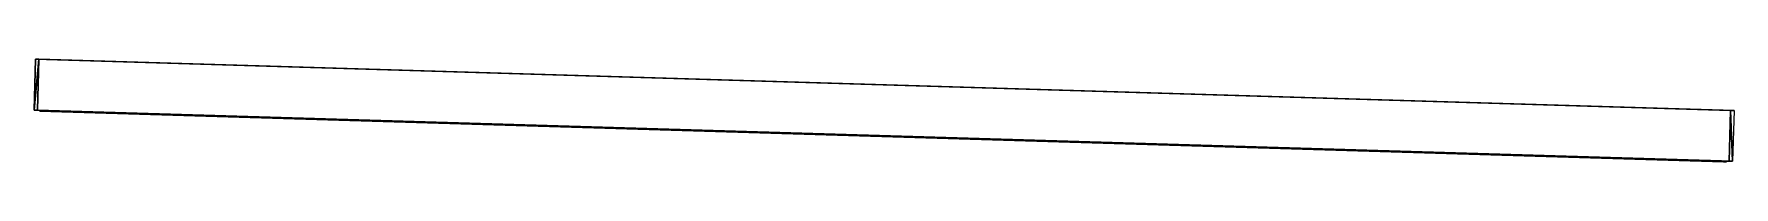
# Model space of a CAD drawing. Extents: x 13 to 314, y -14 to 4.
import ezdxf

# ---------------------------------------------------------------- set-up
doc = ezdxf.new("R2010")
doc.units = 0
doc.header["$MEASUREMENT"] = 0
doc.layers.add('Aluminio', color=253, linetype='Continuous')
doc.layers.add('Led', color=255, linetype='Continuous')

msp = doc.modelspace()

# ---------------------------------------------------------------- linework, layer by layer
at = {"layer": 'Aluminio', "extrusion": (-0.999095, 0.030087, 0.030073)}
for p, q in [((13.04, -5.16, 47.15), (13.31, 3.84, 47.15)), ((313.04, -5.19, 38.12), (13.31, 3.84, 47.15)), ((13.31, 3.84, 47.15), (13.91, 3.84, 67.14)), ((13.64, -5.16, 67.15), (13.91, 3.84, 67.14)), ((13.91, 3.84, 67.14), (313.64, -5.19, 58.12)), ((312.76, -14.18, 38.13), (13.04, -5.16, 47.15)), ((13.04, -5.16, 47.15), (13.64, -5.16, 67.15)), ((13.64, -5.16, 67.15), (313.37, -14.18, 58.12)), ((14.07, -5.19, 48.12), (311.8, -14.15, 39.16)), ((14.07, -5.19, 48.12), (14.61, -5.19, 66.12)), ((14.61, -5.19, 66.12), (312.34, -14.15, 57.15)), ((313.04, -5.19, 38.12), (313.64, -5.19, 58.12)), ((313.64, -5.19, 58.12), (313.37, -14.18, 58.12)), ((161.93, -9.64, 43.67), (161.93, -9.64, 43.67)), ((312.34, -14.15, 57.15), (311.8, -14.15, 39.16)), ((312.34, -14.15, 57.15), (312.34, -14.15, 57.15)), ((312.34, -14.15, 57.15), (312.34, -14.15, 57.15)), ((312.34, -14.15, 57.15), (312.34, -14.15, 57.15)), ((312.34, -14.15, 57.15), (312.34, -14.15, 57.15)), ((313.37, -14.18, 58.12), (312.76, -14.18, 38.13))]:
    msp.add_line(p, q, dxfattribs=at)
at = {"layer": 'Aluminio', "extrusion": (-0.030073, -0.999547, 0.00090521)}
for p, q in [((13.04, -5.16, 47.15), (13.91, 3.84, 67.14)), ((313.64, -5.19, 58.12), (13.31, 3.84, 47.15)), ((13.31, 3.84, 47.15), (13.91, 3.84, 67.14)), ((13.31, 3.84, 47.15), (313.04, -5.19, 38.12)), ((313.04, -5.19, 38.12), (13.91, 3.84, 67.14)), ((13.91, 3.84, 67.14), (313.64, -5.19, 58.12)), ((14.04, -5.19, 47.12), (13.04, -5.16, 47.15)), ((13.04, -5.16, 47.15), (13.64, -5.16, 67.15)), ((14.04, -5.19, 47.12), (13.04, -5.16, 47.15)), ((13.04, -5.16, 47.15), (13.64, -5.16, 67.15)), ((14.64, -5.19, 67.12), (13.64, -5.16, 67.15)), ((13.64, -5.16, 67.15), (14.64, -5.19, 67.12)), ((14.07, -5.19, 48.12), (14.04, -5.19, 47.12)), ((14.07, -5.19, 48.12), (14.04, -5.19, 47.12)), ((14.04, -5.19, 47.12), (312.76, -14.18, 38.13)), ((14.64, -5.19, 67.12), (14.04, -5.19, 47.12)), ((312.79, -14.18, 39.13), (14.07, -5.19, 48.12)), ((14.61, -5.19, 66.12), (14.64, -5.19, 67.12)), ((313.34, -14.18, 57.12), (14.61, -5.19, 66.12)), ((14.64, -5.19, 67.12), (313.37, -14.18, 58.12)), ((313.04, -5.19, 38.12), (313.64, -5.19, 58.12)), ((313.37, -14.18, 58.12), (313.04, -5.19, 38.12)), ((161.93, -9.64, 43.67), (162.93, -9.67, 43.64)), ((312.34, -14.15, 57.15), (311.8, -14.15, 39.16)), ((313.34, -14.18, 57.12), (312.34, -14.15, 57.15)), ((312.79, -14.18, 39.13), (313.34, -14.18, 57.12)), ((313.37, -14.18, 58.12), (313.34, -14.18, 57.12))]:
    msp.add_line(p, q, dxfattribs=at)
at = {"layer": 'Aluminio'}
for points in [[(13.91, 3.84, 67.14), (13.64, -5.16, 67.15), (13.04, -5.16, 47.15), (13.31, 3.84, 47.15)], [(13.04, -5.16, 47.15), (13.31, 3.84, 47.15), (313.04, -5.19, 38.12), (312.76, -14.18, 38.13)], [(13.04, -5.16, 47.15), (13.64, -5.16, 67.15), (13.91, 3.84, 67.14), (13.04, -5.16, 47.15)], [(13.04, -5.16, 47.15), (13.91, 3.84, 67.14), (13.31, 3.84, 47.15), (13.04, -5.16, 47.15)], [(313.64, -5.19, 58.12), (313.64, -5.19, 58.12), (13.31, 3.84, 47.15), (13.91, 3.84, 67.14)], [(313.64, -5.19, 58.12), (313.64, -5.19, 58.12), (13.31, 3.84, 47.15), (313.04, -5.19, 38.12)], [(313.64, -5.19, 58.12), (313.37, -14.18, 58.12), (13.64, -5.16, 67.15), (13.91, 3.84, 67.14)], [(13.91, 3.84, 67.14), (13.91, 3.84, 67.14), (313.04, -5.19, 38.12), (313.64, -5.19, 58.12)], [(14.04, -5.19, 47.12), (14.64, -5.19, 67.12), (13.64, -5.16, 67.15), (13.04, -5.16, 47.15)], [(14.04, -5.19, 47.12), (14.07, -5.19, 48.12), (312.79, -14.18, 39.13), (312.76, -14.18, 38.13)], [(311.8, -14.15, 39.16), (312.34, -14.15, 57.15), (14.61, -5.19, 66.12), (14.07, -5.19, 48.12)], [(313.34, -14.18, 57.12), (313.37, -14.18, 58.12), (14.64, -5.19, 67.12), (14.61, -5.19, 66.12)], [(313.04, -5.19, 38.12), (313.64, -5.19, 58.12), (313.37, -14.18, 58.12), (312.76, -14.18, 38.13)], [(313.04, -5.19, 38.12), (313.37, -14.18, 58.12), (312.76, -14.18, 38.13), (313.04, -5.19, 38.12)], [(313.37, -14.18, 58.12), (313.04, -5.19, 38.12), (313.64, -5.19, 58.12), (313.37, -14.18, 58.12)], [(311.8, -14.15, 39.16), (312.79, -14.18, 39.13), (313.34, -14.18, 57.12), (312.34, -14.15, 57.15)]]:
    msp.add_3dface(points, dxfattribs=at)
at = {"layer": 'Led', "extrusion": (-0.030073, -0.999547, 0.00090521)}
for p, q in [((14.07, -5.19, 48.12), (14.06, -5.31, 48.12)), ((14.06, -5.31, 48.12), (14.6, -5.31, 66.12)), ((311.79, -14.28, 39.16), (14.06, -5.31, 48.12)), ((14.06, -5.31, 48.12), (312.33, -14.28, 57.15)), ((14.61, -5.19, 66.12), (14.07, -5.19, 48.12)), ((14.07, -5.19, 48.12), (311.8, -14.15, 39.16)), ((14.61, -5.19, 66.12), (14.6, -5.31, 66.12)), ((14.6, -5.31, 66.12), (312.33, -14.28, 57.15)), ((312.34, -14.15, 57.15), (14.61, -5.19, 66.12)), ((14.61, -5.19, 66.12), (311.8, -14.15, 39.16)), ((312.33, -14.28, 57.15), (311.79, -14.28, 39.16)), ((311.8, -14.15, 39.16), (312.34, -14.15, 57.15)), ((312.34, -14.15, 57.15), (312.33, -14.28, 57.15))]:
    msp.add_line(p, q, dxfattribs=at)
at = {"layer": 'Led', "extrusion": (-0.999095, 0.030087, 0.030073)}
for p, q in [((14.07, -5.19, 48.12), (14.61, -5.19, 66.12)), ((311.8, -14.15, 39.16), (14.07, -5.19, 48.12)), ((14.61, -5.19, 66.12), (312.34, -14.15, 57.15)), ((312.34, -14.15, 57.15), (311.8, -14.15, 39.16))]:
    msp.add_line(p, q, dxfattribs=at)
at = {"layer": 'Led'}
for points in [[(14.6, -5.31, 66.12), (14.61, -5.19, 66.12), (14.07, -5.19, 48.12), (14.06, -5.31, 48.12)], [(14.06, -5.31, 48.12), (14.07, -5.19, 48.12), (311.8, -14.15, 39.16), (311.79, -14.28, 39.16)], [(14.06, -5.31, 48.12), (14.06, -5.31, 48.12), (311.79, -14.28, 39.16), (312.33, -14.28, 57.15)], [(312.33, -14.28, 57.15), (312.33, -14.28, 57.15), (14.6, -5.31, 66.12), (14.06, -5.31, 48.12)], [(311.8, -14.15, 39.16), (312.34, -14.15, 57.15), (14.61, -5.19, 66.12), (14.07, -5.19, 48.12)], [(14.61, -5.19, 66.12), (14.07, -5.19, 48.12), (311.8, -14.15, 39.16), (312.34, -14.15, 57.15)], [(311.8, -14.15, 39.16), (311.8, -14.15, 39.16), (14.07, -5.19, 48.12), (14.61, -5.19, 66.12)], [(312.34, -14.15, 57.15), (311.8, -14.15, 39.16), (14.07, -5.19, 48.12), (14.61, -5.19, 66.12)], [(14.6, -5.31, 66.12), (14.61, -5.19, 66.12), (312.34, -14.15, 57.15), (312.33, -14.28, 57.15)], [(14.61, -5.19, 66.12), (14.61, -5.19, 66.12), (312.34, -14.15, 57.15), (311.8, -14.15, 39.16)], [(311.79, -14.28, 39.16), (311.8, -14.15, 39.16), (312.34, -14.15, 57.15), (312.33, -14.28, 57.15)]]:
    msp.add_3dface(points, dxfattribs=at)

doc.saveas('drawing.dxf')
